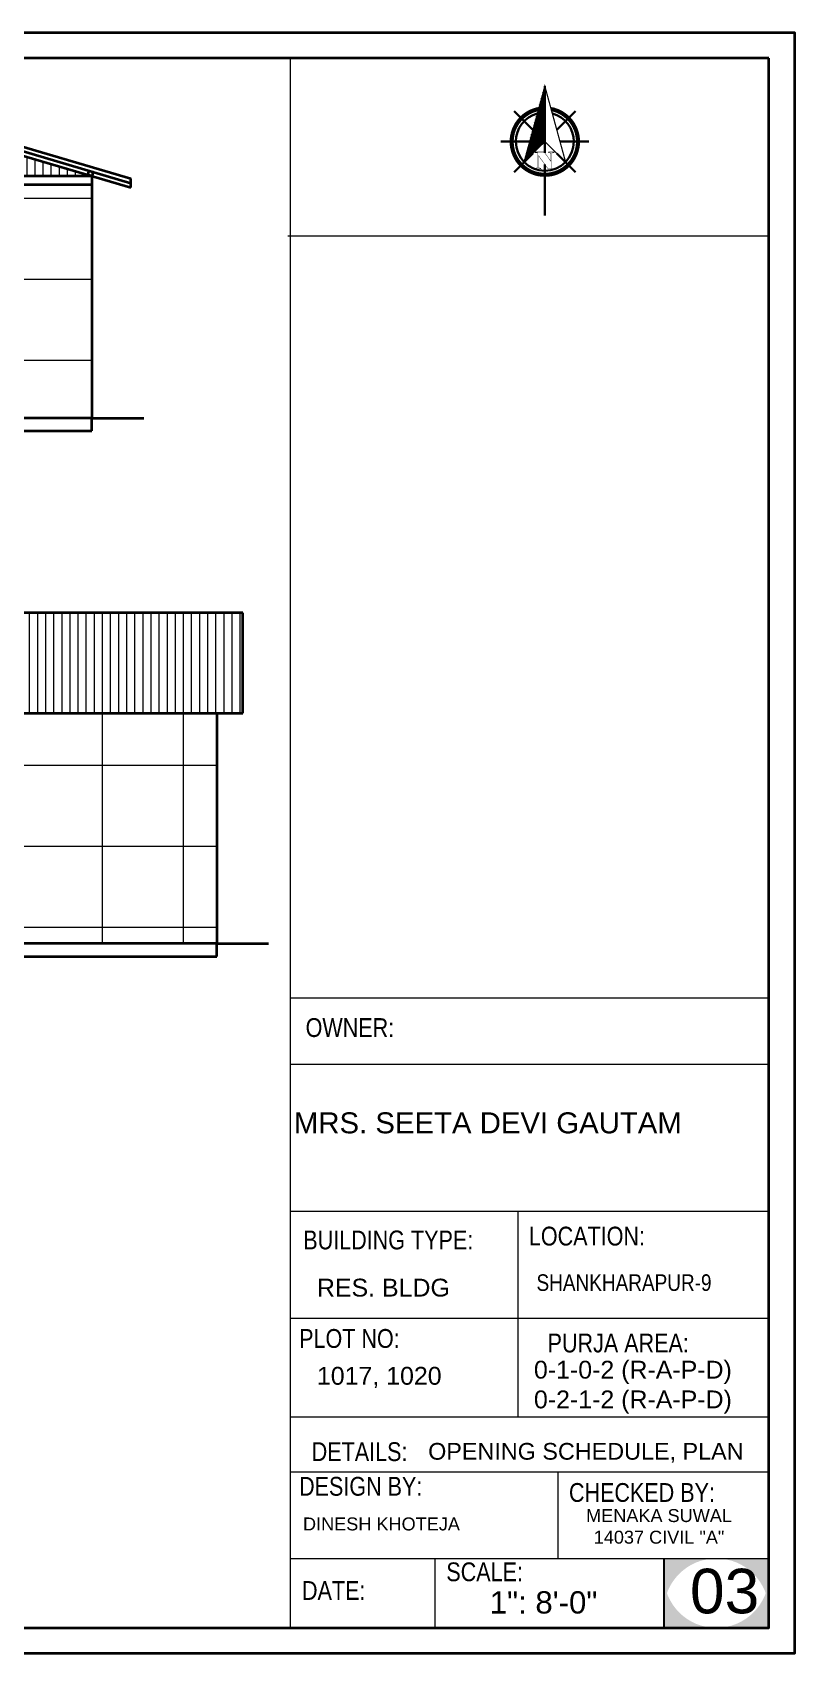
# Model space of a CAD drawing. Header units: inches. Extents: x 352731 to 371558, y -52658 to -39161.
# Drawn here: x 355308 to 355661, y -50405 to -49654 of the extents above; entities that cross this region are included whole.
import ezdxf

# ---------------------------------------------------------------- set-up
doc = ezdxf.new("R2010")
doc.units = ezdxf.units.IN
doc.header["$LTSCALE"] = 2
doc.header["$MEASUREMENT"] = 0
doc.layers.get('0').update_dxf_attribs({"linetype": 'CONTINUOUS'})
for name, color, linetype, lineweight in [('1', 7, 'CONTINUOUS', 13), ('DIMENTION', 140, 'CONTINUOUS', 0), ('door', 20, 'CONTINUOUS', 35), ('Rebars', 1, 'CONTINUOUS', 13), ('Siteplan', 7, 'CONTINUOUS', 30), ('steps', 253, 'CONTINUOUS', 20), ('TEXT', 181, 'CONTINUOUS', 25)]:
    doc.layers.add(name, color=color, linetype=linetype, lineweight=lineweight)
doc.layers.add('Normal Wall', color=7, linetype='CONTINUOUS', lineweight=35, true_color=0xffaf89)
doc.layers.add('Rear Wall', color=7, linetype='CONTINUOUS', lineweight=20, true_color=0xd4e480)
doc.styles.get("Standard").update_dxf_attribs({"font": 'ARIALN.TTF'})
doc.styles.add('SwissBT', font='swiss.ttf', dxfattribs={"height": 12})
pattern_1 = [(90, (-8821.945, -19018.34), (-37.5, 0), []), (180, (-8821.945, -19018.34), (-4e-15, -37.5), [])]

# ---------------------------------------------------------------- blocks, each defined once
blk = doc.blocks.new('*X29')
at = {"color": 0}
for p, q in [((146.95, -410.95), (147.62, -410.29)), ((147.15, -410.22), (147.62, -409.76)), ((147.35, -409.49), (147.62, -409.23)), ((147.55, -408.76), (147.62, -408.7)), ((145.56, -416.06), (147.62, -414)), ((145.76, -415.33), (147.62, -413.47)), ((145.96, -414.6), (147.62, -412.94)), ((146.16, -413.87), (147.62, -412.41)), ((146.36, -413.14), (147.62, -411.88)), ((146.55, -412.41), (147.62, -411.35)), ((146.75, -411.68), (147.62, -410.82)), ((143.96, -421.9), (147.62, -418.24)), ((144.16, -421.17), (147.62, -417.71)), ((144.36, -420.44), (147.62, -417.18)), ((144.56, -419.71), (147.62, -416.65)), ((144.76, -418.98), (147.62, -416.12)), ((144.96, -418.25), (147.62, -415.59)), ((145.16, -417.52), (147.62, -415.06)), ((145.36, -416.79), (147.62, -414.53)), ((142.76, -426.28), (147.62, -421.42)), ((142.96, -425.55), (147.62, -420.89)), ((143.16, -424.82), (147.62, -420.36)), ((143.36, -424.09), (147.62, -419.83)), ((143.56, -423.36), (147.62, -419.3)), ((143.76, -422.63), (147.62, -418.77))]:
    blk.add_line(p, q, dxfattribs=at)
blk = doc.blocks.new('NORTH_15')
for p, q in [((0, 3.66), (0, 10.62)), ((-2.87, 2.87), (-7.37, 7.37)), ((2.87, 2.87), (7.37, 7.37)), ((-13.37, 0), (2.72, 0)), ((5.49, 0), (17.83, 0)), ((-2.87, -2.87), (-7.37, -7.37)), ((0, -3.66), (0, -10.62)), ((2.87, -2.87), (7.37, -7.37))]:
    blk.add_line(p, q)
at = {"const_width": 1}
for points in [[(0, -8, 1), (0, 8, 0.359415), (-7.86, 1.52, 1)], [(-7.86, -1.52, 0.359415), (0, -8, 1)]]:
    blk.add_lwpolyline(points, format="xyb", dxfattribs=at)
for points, const_width in [([(4.96, -5.01), (-13.37, 0), (4.9, 5), (0, 0), (4.96, -5.01)], 0.3), ([(5.93, -1.55), (6, -1.55), (6.07, -1.54), (6.13, -1.53), (6.17, -1.52), (6.22, -1.51), (6.26, -1.49), (6.28, -1.47), (6.3, -1.45), (6.32, -1.42), (6.33, -1.39), (6.35, -1.34), (6.36, -1.29), (6.37, -1.23), (6.38, -1.16), (6.38, -1.08), (6.38, -1), (6.54, -1), (6.54, -2.34), (6.38, -2.34), (6.38, -2.3), (6.38, -2.23), (6.38, -2.16), (6.37, -2.09), (6.36, -2.04), (6.35, -1.99), (6.33, -1.95), (6.32, -1.91), (6.3, -1.88), (6.28, -1.86), (6.26, -1.83), (6.22, -1.81), (6.18, -1.8), (6.13, -1.78), (6.07, -1.77), (6.01, -1.76), (5.95, -1.76), (2.66, -1.76), (2.66, -2.34), (2.5, -2.34), (2.5, -0.16), (4.71, 1.44), (3.14, 1.44), (3.07, 1.44), (3, 1.43), (2.94, 1.42), (2.89, 1.41), (2.85, 1.4), (2.81, 1.38), (2.78, 1.36), (2.76, 1.34), (2.74, 1.31), (2.72, 1.27), (2.7, 1.22), (2.69, 1.17), (2.68, 1.11), (2.67, 1.04), (2.66, 0.97), (2.66, 0.89), (2.66, 0.87), (2.5, 0.87), (2.5, 2.21), (2.66, 2.21), (2.66, 2.17), (2.66, 2.09), (2.67, 2.03), (2.68, 1.97), (2.69, 1.91), (2.7, 1.86), (2.71, 1.82), (2.73, 1.78), (2.75, 1.76), (2.77, 1.74), (2.8, 1.72), (2.85, 1.7), (2.89, 1.68), (2.94, 1.67), (3, 1.66), (3.07, 1.66), (3.14, 1.66), (6.54, 1.66), (6.54, 0.75), (3.33, -1.55), (5.93, -1.55), (5.93, -1.55)], 0.1)]:
    blk.add_lwpolyline(points, dxfattribs=dict(const_width=const_width))
for start, end in [(90, 164.973), (270, 90), (195.027, 270)]:
    blk.add_arc((0, 0), 7, start, end)
at = {"rotation": 90}
blk.add_blockref('*X29', (-421.89, -147.62), dxfattribs=at)
blk = doc.blocks.new('A$C0BDB7EE9')
at = {"layer": 'Siteplan', "xscale": 2.999999999999779, "yscale": 2.999999999999779, "zscale": 2.999999999999779, "rotation": 247.8612575918487}
blk.add_blockref('NORTH_15', (20.2, 49.5), dxfattribs=at)
blk = doc.blocks.new('A$C327B4BBD')
at = {"layer": 'DIMENTION', "ltscale": 0.3, "xscale": 1.171875000000082, "yscale": 1.171875000000082, "zscale": 1.171875000000082, "rotation": 112.1387424081494}
blk.add_blockref('A$C0BDB7EE9', (16.1, 0), dxfattribs=at)

msp = doc.modelspace()

# ---------------------------------------------------------------- hatches: boundary and pattern name
msp.add_hatch(color=0).paths.add_polyline_path([(355648.99, -50360.65), (355624.68, -50360.65, -0.414214), (355648.99, -50384.96)])
at = {"layer": '1', "ltscale": 5}
h = msp.add_hatch(dxfattribs=at)
h.set_pattern_fill('ANSI37', color=256, scale=300, angle=45, style=0)
h.set_pattern_definition(pattern_1)
h.paths.add_polyline_path([(355335.67, -49832.68), (355335.67, -49724.68), (355091.67, -49724.68), (355091.67, -49832.68)])
h = msp.add_hatch(dxfattribs=at)
h.set_pattern_fill('ANSI37', color=256, scale=300, angle=45, style=0)
h.set_pattern_definition(pattern_1)
h.paths.add_polyline_path([(355393.43, -50076.02), (355393.43, -49969.33), (355081.43, -49969.33), (355081.43, -50076.02)])
at = {"layer": 'steps', "ltscale": 0.3}
h = msp.add_hatch(dxfattribs=at)
h.set_pattern_fill('ANSI31', scale=30, angle=45)
h.set_pattern_definition([(90, (-6209.402, -20440.6593), (-3.75, 0), [])])
h.paths.add_polyline_path([(355091.67, -49720.68), (355213.67, -49684.68), (355215.59, -49685.24), (355335.67, -49720.68)])
h = msp.add_hatch(dxfattribs=at)
h.set_pattern_fill('ANSI31', scale=30, angle=45)
h.set_pattern_definition([(90, (-7486.946, -20684.001), (-3.75, 0), [])])
h.paths.add_polyline_path([(355405.43, -49969.33), (355405.43, -49922.8), (355069.43, -49922.8), (355069.43, -49969.33)])
at = {"layer": 'TEXT'}
for points in [[(355624.68, -50360.65), (355600.36, -50360.65), (355600.36, -50384.96, -0.414214)], [(355624.68, -50360.65), (355600.36, -50360.65), (355600.36, -50384.96, -0.414214)], [(355648.99, -50360.65), (355624.68, -50360.65, -0.414214), (355648.99, -50384.96)], [(355600.36, -50368.47), (355600.36, -50392.78), (355624.68, -50392.78, -0.414214)], [(355600.36, -50368.47), (355600.36, -50392.78), (355624.68, -50392.78, -0.414214)], [(355648.99, -50368.47, -0.414214), (355624.68, -50392.78), (355648.99, -50392.78)], [(355648.99, -50368.47, -0.414214), (355624.68, -50392.78), (355648.99, -50392.78)]]:
    msp.add_hatch(color=0, dxfattribs=at).paths.add_polyline_path(points)

# ---------------------------------------------------------------- linework, layer by layer
at = {"color": 0}
msp.add_line((355600.36, -50360.65), (355600.36, -50392.78), dxfattribs=at)
msp.add_line((355600.36, -50360.65), (355600.36, -50392.78), dxfattribs=at)
at = {"layer": 'door', "ltscale": 0.5}
for p, q in [((355213.67, -49680.5), (355353.67, -49721.82)), ((355213.67, -49682.59), (355353.67, -49723.9)), ((355213.67, -49684.68), (355353.67, -49725.99)), ((355335.67, -49720.68), (355091.67, -49720.68)), ((355335.67, -49720.68), (355335.67, -49832.68)), ((355353.67, -49725.99), (355353.67, -49721.82)), ((355335.67, -49724.68), (355091.67, -49724.68)), ((355335.67, -49832.68), (355091.67, -49832.68)), ((355335.67, -49832.68), (355359.67, -49832.68)), ((355335.67, -49838.68), (355335.67, -49832.68)), ((355091.67, -49838.68), (355335.67, -49838.68)), ((355405.43, -49922.8), (355069.43, -49922.8)), ((355405.43, -49969.33), (355405.43, -49922.8)), ((355069.43, -49969.33), (355405.43, -49969.33)), ((355393.43, -49969.33), (355393.43, -50076.02)), ((355393.43, -50076.02), (355081.43, -50076.02)), ((355081.43, -50082.02), (355393.43, -50082.02)), ((355393.43, -50076.02), (355417.43, -50076.02)), ((355393.43, -50082.02), (355393.43, -50076.02))]:
    msp.add_line(p, q, dxfattribs=at)
msp.add_lwpolyline([(355334.32, -49718.19), (355336.24, -49718.76), (355335.67, -49720.68), (355333.76, -49720.11)], close=True, dxfattribs=at)
at = {"layer": 'Normal Wall'}
for points in [[(354602.89, -49654.16), (355660.89, -49654.16), (355660.89, -50404.69), (354602.89, -50404.69)], [(354602.89, -49654.16), (355660.89, -49654.16), (355660.89, -50404.69), (354602.89, -50404.69)], [(355648.99, -49666.06), (354626.7, -49666.06), (354626.7, -50392.78), (355648.99, -50392.78)], [(355648.99, -49666.06), (354626.7, -49666.06), (354626.7, -50392.78), (355648.99, -50392.78)]]:
    msp.add_lwpolyline(points, close=True, dxfattribs=at)
at = {"layer": 'Rear Wall'}
for p, q in [((355427.57, -50110.34), (355427.57, -49666.06)), ((355426.39, -49748.36), (355648.99, -49748.36)), ((355427.57, -50101.07), (355648.99, -50101.07)), ((355427.57, -50101.07), (355648.99, -50101.07)), ((355427.57, -50101.07), (355648.99, -50101.07)), ((355427.57, -50101.07), (355648.99, -50101.07)), ((355427.57, -50131.88), (355648.99, -50131.88)), ((355427.57, -50131.88), (355648.99, -50131.88)), ((355427.57, -50199.94), (355648.99, -50199.94)), ((355427.57, -50199.94), (355648.99, -50199.94)), ((355532.83, -50199.94), (355532.83, -50285.84)), ((355532.83, -50199.94), (355532.83, -50295.1)), ((355427.57, -50249.43), (355648.99, -50249.43)), ((355427.57, -50249.43), (355648.99, -50249.43)), ((355427.57, -50295.1), (355648.99, -50295.1)), ((355427.57, -50320.53), (355648.99, -50320.53)), ((355427.57, -50320.53), (355648.99, -50320.53)), ((355551.41, -50360.65), (355551.41, -50320.53)), ((355551.41, -50360.65), (355551.41, -50320.53)), ((355427.57, -50360.65), (355648.99, -50360.65)), ((355427.57, -50360.65), (355648.99, -50360.65)), ((355494.3, -50360.65), (355494.3, -50392.78)), ((355494.3, -50360.65), (355494.3, -50392.78))]:
    msp.add_line(p, q, dxfattribs=at)
msp.add_lwpolyline([(355427.57, -50101.07), (355648.99, -50101.07), (355648.99, -50392.78), (355427.57, -50392.78)], close=True, dxfattribs=at)
msp.add_lwpolyline([(355427.57, -50101.07), (355648.99, -50101.07), (355648.99, -50392.78), (355427.57, -50392.78)], close=True, dxfattribs=at)

# ---------------------------------------------------------------- block references
at = {"layer": 'Rebars', "xscale": 0.5459999999999999, "yscale": 0.5459999999999999, "zscale": 0.5459999999999999, "rotation": 270}
msp.add_blockref('A$C327B4BBD', (355545.26, -49730.14), dxfattribs=at)

# ---------------------------------------------------------------- texts
at = {"color": 0}
for s, p in [('OWNER:', (355434.57, -50119.22)), ('LOCATION:', (355537.91, -50215.76))]:
    msp.add_text(s, height=8.704, dxfattribs=at).set_placement(p)
at = {"layer": 'TEXT', "color": 0}
for s, height, p in [('OWNER:', 8.704, (355434.57, -50119.22)), ('LOCATION:', 8.704, (355537.91, -50215.76)), ('CHECKED BY:', 8.7044, (355556.47, -50334.46)), ('CHECKED BY:', 8.7044, (355556.47, -50334.46)), ('SCALE:', 8.704, (355499.7, -50371.19)), ('SCALE:', 8.704, (355499.7, -50371.19))]:
    msp.add_text(s, height=height, dxfattribs=at).set_placement(p)
at = {"layer": 'TEXT', "color": 0, "linetype": 'ByBlock', "style": 'SwissBT'}
for s, insert, char_height, width, attachment_point in [('MRS. SEETA DEVI GAUTAM', (355518.91, -50154.12), 9.72, 217.5111, 2), ('OPENING SCHEDULE, PLAN', (355491.29, -50307.18), 7.7396, 268.5322, 1), ('MENAKA SUWAL\\P14037 CIVIL "A"', (355598.15, -50337.8), 6, 88.5492, 2), ('DINESH KHOTEJA', (355433.35, -50341.67), 6, 201.5276, 1)]:
    msp.add_mtext(s, dxfattribs=dict(at, insert=insert, char_height=char_height, width=width, attachment_point=attachment_point))
at = {"layer": 'TEXT', "color": 0, "attachment_point": 1}
for s, insert, char_height, width in [('BUILDING TYPE:', (355433.49, -50208.85), 8.7044, 148.5551), ('BUILDING TYPE:', (355433.49, -50208.85), 8.7044, 148.5551), ('PLOT NO: ', (355431.58, -50254.45), 8.704, 138.0271), ('PLOT NO: ', (355431.58, -50254.45), 8.704, 138.0271), ('PURJA AREA:', (355546.59, -50256.56), 8.7044, 197.5821), ('PURJA AREA:', (355546.59, -50256.56), 8.7044, 197.5821), ('DETAILS: ', (355437.39, -50306.84), 8.704, 138.0271), ('DESIGN BY:', (355431.54, -50322.89), 8.704, 138.0271), ('DESIGN BY:', (355431.54, -50322.89), 8.704, 138.0271), ('DATE:', (355432.9, -50371.13), 8.704, 34.8177)]:
    msp.add_mtext(s, dxfattribs=dict(at, insert=insert, char_height=char_height, width=width))
at = {"layer": 'TEXT', "color": 0, "style": 'SwissBT'}
for s, insert, char_height, width, attachment_point in [('RES. BLDG', (355439.8, -50231.14), 8.256, 163.2142, 1), ('RES. BLDG', (355439.8, -50231.14), 8.256, 163.2142, 1), ('0-1-0-2 (R-A-P-D)\\P0-2-1-2 (R-A-P-D)', (355586.06, -50269.13), 8.2555, 163.2142, 2), ('1017, 1020', (355439.8, -50271.96), 8.256, 163.2142, 1), ('03', (355612.47, -50365.42), 20.639, 20.1585, 1)]:
    msp.add_mtext(s, dxfattribs=dict(at, insert=insert, char_height=char_height, width=width, attachment_point=attachment_point))
at = {"layer": 'TEXT', "color": 0, "linetype": 'ByBlock', "insert": (355541.44, -50229.11), "char_height": 7.6711, "attachment_point": 1}
msp.add_mtext_dynamic_manual_height_columns('SHANKHARAPUR-9', width=381.0351, gutter_width=1.53, heights=[0], dxfattribs=at)
at = {"layer": 'TEXT', "color": 0, "ltscale": 0.5, "insert": (355519.78, -50375.83), "char_height": 10.319, "width": 127.5344, "attachment_point": 1, "style": 'SwissBT'}
msp.add_mtext('1": 8\'-0"', dxfattribs=at)
msp.add_mtext('1": 8\'-0"', dxfattribs=at)

doc.saveas('drawing.dxf')
